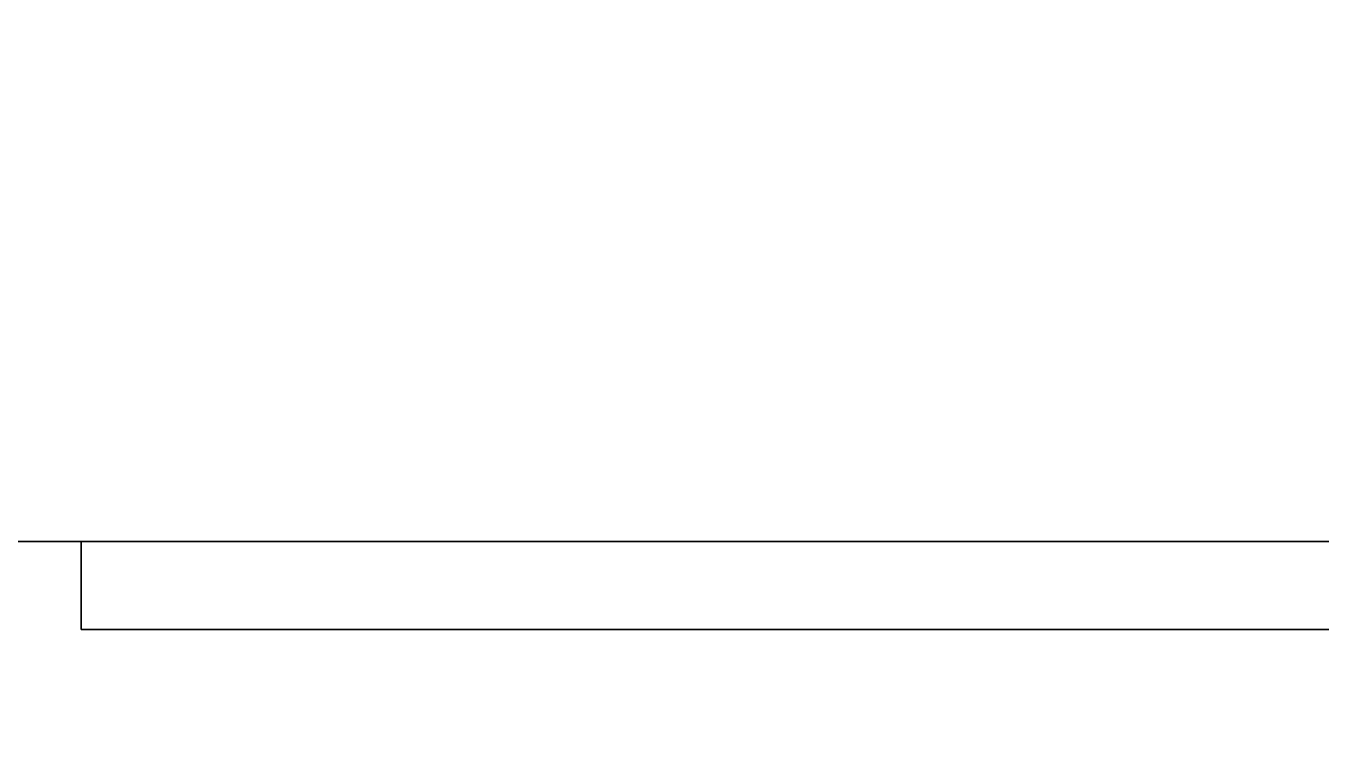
# Model space of a CAD drawing. Extents: x -1 to 1213, y -863 to 1.
# Drawn here: x 939.9 to 963.41, y -684.87 to -671.74 of the extents above; entities that cross this region are included whole.
import ezdxf

# ---------------------------------------------------------------- set-up
doc = ezdxf.new("R2010")
doc.units = 0
for name, color, linetype in [('IQ_200_3D', 1, 'Continuous'), ('IQ_BLACK_3D', 250, 'Continuous'), ('IQ_GRAY_3D', 8, 'Continuous')]:
    doc.layers.add(name, color=color, linetype=linetype)

msp = doc.modelspace()

# ---------------------------------------------------------------- meshes
at = {"layer": 'IQ_200_3D'}
mesh = msp.add_polyface(dxfattribs=at)
corners = [(1199, -698, 204.796), (886, -698, 204.796), (886, -668.163, 204.796), (1199, -668.163, 204.796)]
mesh.append_faces([[corners[k] for k in face] for face in [(0, 1, 2, 3)]])
mesh = msp.add_polyface(dxfattribs=at)
corners = [(1199, -669.763, 640.994), (886, -669.763, 640.994), (886, -681.099, 640.994), (1199, -681.099, 640.994)]
mesh.append_faces([[corners[k] for k in face] for face in [(0, 1, 2, 3)]])
mesh = msp.add_polyface(dxfattribs=at)
corners = [(1199, -681.099, 640.994), (886, -681.099, 640.994), (886, -681.099, 549.796), (1199, -681.099, 549.796)]
mesh.append_faces([[corners[k] for k in face] for face in [(0, 1, 2, 3)]])
mesh = msp.add_polyface(dxfattribs=at)
corners = [(1199, -681.099, 549.796), (886, -681.099, 549.796), (886, -698, 549.796), (1199, -698, 549.796)]
mesh.append_faces([[corners[k] for k in face] for face in [(0, 1, 2, 3)]])
at = {"layer": 'IQ_BLACK_3D'}
mesh = msp.add_polyface(dxfattribs=at)
corners = [(947.901, -682.699, 592.496), (947.59, -682.699, 592.455), (947.301, -682.699, 592.335), (947.052, -682.699, 592.144), (946.861, -682.699, 591.896), (946.742, -682.699, 591.606), (946.701, -682.699, 591.296), (946.742, -682.699, 590.985), (946.861, -682.699, 590.696), (947.052, -682.699, 590.447), (947.301, -682.699, 590.256), (947.59, -682.699, 590.136), (947.901, -682.699, 590.096), (948.211, -682.699, 590.136), (948.501, -682.699, 590.256), (948.749, -682.699, 590.447), (948.94, -682.699, 590.696), (949.06, -682.699, 590.985), (949.101, -682.699, 591.296), (949.06, -682.699, 591.606), (948.94, -682.699, 591.896), (948.749, -682.699, 592.144), (948.501, -682.699, 592.335), (948.211, -682.699, 592.455)]
mesh.append_faces([[corners[k] for k in face] for face in [(22, 19, 20, 21), (17, 15, 16), (4, 1, 2, 3)]], dxfattribs={"vtx0": -1})
mesh.append_faces([[corners[k] for k in face] for face in [(19, 11, 17, 18), (13, 17, 11, 12), (7, 19, 5, 6), (5, 1, 4)]], dxfattribs={"vtx0": -1, "vtx1": -1})
mesh.append_faces([[corners[k] for k in face] for face in [(19, 22, 23, 5), (7, 10, 11, 19)]], dxfattribs={"vtx0": -1, "vtx2": -1, "vtx3": -1})
mesh.append_faces([[corners[k] for k in face] for face in [(8, 9, 10, 7)]], dxfattribs={"vtx2": -1})
mesh.append_faces([[corners[k] for k in face] for face in [(13, 14, 15, 17), (23, 0, 1, 5)]], dxfattribs={"vtx2": -1, "vtx3": -1})
mesh = msp.add_polyface(dxfattribs=at)
corners = [(947.901, -682.699, 587.496), (947.59, -682.699, 587.455), (947.301, -682.699, 587.335), (947.052, -682.699, 587.144), (946.861, -682.699, 586.896), (946.742, -682.699, 586.606), (946.701, -682.699, 586.296), (946.742, -682.699, 585.985), (946.861, -682.699, 585.696), (947.052, -682.699, 585.447), (947.301, -682.699, 585.256), (947.59, -682.699, 585.136), (947.901, -682.699, 585.096), (948.211, -682.699, 585.136), (948.501, -682.699, 585.256), (948.749, -682.699, 585.447), (948.94, -682.699, 585.696), (949.06, -682.699, 585.985), (949.101, -682.699, 586.296), (949.06, -682.699, 586.606), (948.94, -682.699, 586.896), (948.749, -682.699, 587.144), (948.501, -682.699, 587.335), (948.211, -682.699, 587.455)]
mesh.append_faces([[corners[k] for k in face] for face in [(22, 19, 20, 21), (17, 15, 16), (4, 1, 2, 3)]], dxfattribs={"vtx0": -1})
mesh.append_faces([[corners[k] for k in face] for face in [(19, 11, 17, 18), (13, 17, 11, 12), (7, 19, 5, 6), (5, 1, 4)]], dxfattribs={"vtx0": -1, "vtx1": -1})
mesh.append_faces([[corners[k] for k in face] for face in [(19, 22, 23, 5), (7, 10, 11, 19)]], dxfattribs={"vtx0": -1, "vtx2": -1, "vtx3": -1})
mesh.append_faces([[corners[k] for k in face] for face in [(8, 9, 10, 7)]], dxfattribs={"vtx2": -1})
mesh.append_faces([[corners[k] for k in face] for face in [(13, 14, 15, 17), (23, 0, 1, 5)]], dxfattribs={"vtx2": -1, "vtx3": -1})
mesh = msp.add_polyface(dxfattribs=at)
corners = [(947.901, -682.699, 582.496), (947.59, -682.699, 582.455), (947.301, -682.699, 582.335), (947.052, -682.699, 582.144), (946.861, -682.699, 581.896), (946.742, -682.699, 581.606), (946.701, -682.699, 581.296), (946.742, -682.699, 580.985), (946.861, -682.699, 580.696), (947.052, -682.699, 580.447), (947.301, -682.699, 580.256), (947.59, -682.699, 580.136), (947.901, -682.699, 580.096), (948.211, -682.699, 580.136), (948.501, -682.699, 580.256), (948.749, -682.699, 580.447), (948.94, -682.699, 580.696), (949.06, -682.699, 580.985), (949.101, -682.699, 581.296), (949.06, -682.699, 581.606), (948.94, -682.699, 581.896), (948.749, -682.699, 582.144), (948.501, -682.699, 582.335), (948.211, -682.699, 582.455)]
mesh.append_faces([[corners[k] for k in face] for face in [(22, 19, 20, 21), (17, 15, 16), (4, 1, 2, 3)]], dxfattribs={"vtx0": -1})
mesh.append_faces([[corners[k] for k in face] for face in [(19, 11, 17, 18), (13, 17, 11, 12), (7, 19, 5, 6), (5, 1, 4)]], dxfattribs={"vtx0": -1, "vtx1": -1})
mesh.append_faces([[corners[k] for k in face] for face in [(19, 22, 23, 5), (7, 10, 11, 19)]], dxfattribs={"vtx0": -1, "vtx2": -1, "vtx3": -1})
mesh.append_faces([[corners[k] for k in face] for face in [(8, 9, 10, 7)]], dxfattribs={"vtx2": -1})
mesh.append_faces([[corners[k] for k in face] for face in [(13, 14, 15, 17), (23, 0, 1, 5)]], dxfattribs={"vtx2": -1, "vtx3": -1})
mesh = msp.add_polyface(dxfattribs=at)
corners = [(950.901, -682.699, 593.796), (950.901, -682.699, 578.796), (1000.901, -682.699, 578.796), (1000.901, -682.699, 593.796)]
mesh.append_faces([[corners[k] for k in face] for face in [(0, 1, 2, 3)]])
mesh = msp.add_polyface(dxfattribs=at)
corners = [(950.901, -682.699, 571.843), (961.901, -682.699, 571.843), (961.901, -682.699, 576.843), (950.901, -682.699, 576.843)]
mesh.append_faces([[corners[k] for k in face] for face in [(0, 1, 2, 3)]])
at = {"layer": 'IQ_GRAY_3D'}
mesh = msp.add_polyface(dxfattribs=at)
corners = [(1010.901, -681.099, 569.795), (940.901, -681.099, 569.795), (940.901, -681.099, 598.796), (1010.901, -681.099, 598.796)]
mesh.append_faces([[corners[k] for k in face] for face in [(0, 1, 2, 3)]])
mesh = msp.add_polyface(dxfattribs=at)
corners = [(1010.901, -682.699, 598.796), (1010.901, -681.099, 598.796), (940.901, -681.099, 598.796), (940.901, -682.699, 598.796)]
mesh.append_faces([[corners[k] for k in face] for face in [(0, 1, 2, 3)]])
mesh = msp.add_polyface(dxfattribs=at)
corners = [(940.901, -682.699, 598.796), (940.901, -681.099, 598.796), (940.901, -681.099, 569.795), (940.901, -682.699, 569.795)]
mesh.append_faces([[corners[k] for k in face] for face in [(0, 1, 2, 3)]])
mesh = msp.add_polyface(dxfattribs=at)
corners = [(940.901, -682.699, 569.795), (940.901, -681.099, 569.795), (1010.901, -681.099, 569.795), (1010.901, -682.699, 569.795)]
mesh.append_faces([[corners[k] for k in face] for face in [(0, 1, 2, 3)]])
mesh = msp.add_polyface(dxfattribs=at)
corners = [(1010.901, -682.699, 598.796), (940.901, -682.699, 598.796), (940.901, -682.699, 569.795), (1010.901, -682.699, 569.795), (1000.901, -682.699, 593.796), (1000.901, -682.699, 578.796), (950.901, -682.699, 578.796), (950.901, -682.699, 593.796), (1003.901, -682.699, 587.496), (1004.211, -682.699, 587.455), (1004.501, -682.699, 587.335), (1004.749, -682.699, 587.144), (1004.94, -682.699, 586.896), (1005.06, -682.699, 586.606), (1005.101, -682.699, 586.296), (1005.06, -682.699, 585.985), (1004.94, -682.699, 585.696), (1004.749, -682.699, 585.447), (1004.501, -682.699, 585.256), (1004.211, -682.699, 585.136), (1003.901, -682.699, 585.096), (1003.59, -682.699, 585.136), (1003.301, -682.699, 585.256), (1003.052, -682.699, 585.447), (1002.861, -682.699, 585.696), (1002.742, -682.699, 585.985), (1002.701, -682.699, 586.296), (1002.742, -682.699, 586.606), (1002.861, -682.699, 586.896), (1003.052, -682.699, 587.144), (1003.301, -682.699, 587.335), (1003.59, -682.699, 587.455), (1003.901, -682.699, 592.496), (1004.211, -682.699, 592.455), (1004.501, -682.699, 592.335), (1004.749, -682.699, 592.144), (1004.94, -682.699, 591.896), (1005.06, -682.699, 591.606), (1005.101, -682.699, 591.296), (1005.06, -682.699, 590.985), (1004.94, -682.699, 590.696), (1004.749, -682.699, 590.447), (1004.501, -682.699, 590.256), (1004.211, -682.699, 590.136), (1003.901, -682.699, 590.096), (1003.59, -682.699, 590.136), (1003.301, -682.699, 590.256), (1003.052, -682.699, 590.447), (1002.861, -682.699, 590.696), (1002.742, -682.699, 590.985), (1002.701, -682.699, 591.296), (1002.742, -682.699, 591.606), (1002.861, -682.699, 591.896), (1003.052, -682.699, 592.144), (1003.301, -682.699, 592.335), (1003.59, -682.699, 592.455), (1003.901, -682.699, 582.496), (1004.211, -682.699, 582.455), (1004.501, -682.699, 582.335), (1004.749, -682.699, 582.144), (1004.94, -682.699, 581.896), (1005.06, -682.699, 581.606), (1005.101, -682.699, 581.296), (1005.06, -682.699, 580.985), (1004.94, -682.699, 580.696), (1004.749, -682.699, 580.447), (1004.501, -682.699, 580.256), (1004.211, -682.699, 580.136), (1003.901, -682.699, 580.096), (1003.59, -682.699, 580.136), (1003.301, -682.699, 580.256), (1003.052, -682.699, 580.447), (1002.861, -682.699, 580.696), (1002.742, -682.699, 580.985), (1002.701, -682.699, 581.296), (1002.742, -682.699, 581.606), (1002.861, -682.699, 581.896), (1003.052, -682.699, 582.144), (1003.301, -682.699, 582.335), (1003.59, -682.699, 582.455), (947.901, -682.699, 592.496), (948.211, -682.699, 592.455), (948.501, -682.699, 592.335), (948.749, -682.699, 592.144), (948.94, -682.699, 591.896), (949.06, -682.699, 591.606), (949.101, -682.699, 591.296), (949.06, -682.699, 590.985), (948.94, -682.699, 590.696), (948.749, -682.699, 590.447), (948.501, -682.699, 590.256), (948.211, -682.699, 590.136), (947.901, -682.699, 590.096), (947.59, -682.699, 590.136), (947.301, -682.699, 590.256), (947.052, -682.699, 590.447), (946.861, -682.699, 590.696), (946.742, -682.699, 590.985), (946.701, -682.699, 591.296), (946.742, -682.699, 591.606), (946.861, -682.699, 591.896), (947.052, -682.699, 592.144), (947.301, -682.699, 592.335), (947.59, -682.699, 592.455), (947.901, -682.699, 587.496), (948.211, -682.699, 587.455), (948.501, -682.699, 587.335), (948.749, -682.699, 587.144), (948.94, -682.699, 586.896), (949.06, -682.699, 586.606), (949.101, -682.699, 586.296), (949.06, -682.699, 585.985), (948.94, -682.699, 585.696), (948.749, -682.699, 585.447), (948.501, -682.699, 585.256), (948.211, -682.699, 585.136), (947.901, -682.699, 585.096), (947.59, -682.699, 585.136), (947.301, -682.699, 585.256), (947.052, -682.699, 585.447), (946.861, -682.699, 585.696), (946.742, -682.699, 585.985), (946.701, -682.699, 586.296), (946.742, -682.699, 586.606), (946.861, -682.699, 586.896), (947.052, -682.699, 587.144), (947.301, -682.699, 587.335), (947.59, -682.699, 587.455), (947.901, -682.699, 582.496), (948.211, -682.699, 582.455), (948.501, -682.699, 582.335), (948.749, -682.699, 582.144), (948.94, -682.699, 581.896), (949.06, -682.699, 581.606), (949.101, -682.699, 581.296), (949.06, -682.699, 580.985), (948.94, -682.699, 580.696), (948.749, -682.699, 580.447), (948.501, -682.699, 580.256), (948.211, -682.699, 580.136), (947.901, -682.699, 580.096), (947.59, -682.699, 580.136), (947.301, -682.699, 580.256), (947.052, -682.699, 580.447), (946.861, -682.699, 580.696), (946.742, -682.699, 580.985), (946.701, -682.699, 581.296), (946.742, -682.699, 581.606), (946.861, -682.699, 581.896), (947.052, -682.699, 582.144), (947.301, -682.699, 582.335), (947.59, -682.699, 582.455), (950.901, -682.699, 576.843), (961.901, -682.699, 576.843), (961.901, -682.699, 571.843), (950.901, -682.699, 571.843), (974.901, -682.699, 576.843), (974.901, -682.699, 571.843), (963.901, -682.699, 571.843), (963.901, -682.699, 576.843), (987.901, -682.699, 576.843), (987.901, -682.699, 571.843), (976.901, -682.699, 571.843), (976.901, -682.699, 576.843), (1000.901, -682.699, 576.843), (1000.901, -682.699, 571.843), (989.901, -682.699, 571.843), (989.901, -682.699, 576.843)]
mesh.append_faces([[corners[k] for k in face] for face in [(36, 0, 35), (41, 12, 40), (54, 4, 53), (51, 4, 50), (63, 3, 62), (17, 59, 16), (77, 23, 76), (72, 5, 71), (85, 7, 84), (109, 87, 108), (103, 1, 102), (100, 1, 99), (118, 151, 117), (141, 152, 140), (142, 2, 141), (144, 2, 143), (140, 152, 139)]], dxfattribs={"vtx0": -1, "vtx1": -1})
mesh.append_faces([[corners[k] for k in face] for face in [(62, 3, 14), (3, 162, 157, 2), (87, 109, 7, 86), (139, 152, 6, 138), (2, 146, 122)]], dxfattribs={"vtx0": -1, "vtx1": -1, "vtx2": -1})
mesh.append_faces([[corners[k] for k in face] for face in [(0, 36, 37), (13, 39, 40, 12), (14, 3, 0, 13), (60, 15, 16, 59), (4, 51, 52), (31, 45, 46, 30), (8, 44, 45, 31), (44, 8, 9), (30, 46, 47, 29), (49, 27, 28), (20, 79, 56, 19), (79, 20, 21, 78), (19, 56, 57), (3, 63, 64), (3, 64, 65), (24, 75, 76, 23), (5, 74, 75), (167, 160, 161, 166), (78, 21, 22), (110, 6, 7, 109), (7, 85, 86), (108, 87, 88, 107), (107, 88, 89, 106), (106, 89, 90), (1, 100, 101), (124, 95, 96, 123), (147, 121, 122, 146), (6, 133, 134), (131, 113, 114, 130), (6, 137, 138), (6, 136, 137), (130, 114, 115, 129), (133, 111, 112), (116, 128, 129, 115), (128, 116, 117, 151), (2, 145, 146)]], dxfattribs={"vtx0": -1, "vtx2": -1})
mesh.append_faces([[corners[k] for k in face] for face in [(0, 38, 39, 13), (164, 68, 69, 5), (75, 24, 25, 5), (6, 110, 111, 133), (123, 96, 97, 1), (6, 159, 156, 163), (2, 157, 158, 154), (6, 152, 153, 159), (2, 155, 152, 141)]], dxfattribs={"vtx0": -1, "vtx2": -1, "vtx3": -1})
mesh.append_faces([[corners[k] for k in face] for face in [(37, 38, 0), (34, 35, 0), (33, 34, 0), (54, 55, 4), (52, 53, 4), (55, 32, 4), (47, 48, 29), (65, 66, 3), (66, 67, 3), (60, 61, 15), (73, 74, 5), (72, 73, 5), (70, 71, 5), (164, 165, 3), (69, 70, 5), (25, 26, 5), (165, 166, 3), (81, 82, 7), (83, 84, 7), (82, 83, 7), (103, 80, 1), (101, 102, 1), (98, 99, 1), (97, 98, 1), (124, 125, 95), (134, 135, 6), (131, 132, 113), (135, 136, 6), (154, 155, 2), (142, 143, 2), (144, 145, 2), (147, 148, 121)]], dxfattribs={"vtx1": -1, "vtx2": -1})
mesh.append_faces([[corners[k] for k in face] for face in [(32, 33, 0, 4), (49, 50, 4, 27), (67, 68, 164, 3), (167, 164, 5, 160), (161, 162, 3, 166), (80, 81, 7, 1)]], dxfattribs={"vtx1": -1, "vtx2": -1, "vtx3": -1})
mesh.append_faces([[corners[k] for k in face] for face in [(14, 15, 61, 62), (42, 43, 10, 11), (41, 42, 11, 12), (9, 10, 43, 44), (48, 49, 28, 29), (26, 27, 4, 5), (7, 4, 0, 1), (17, 18, 58, 59), (57, 58, 18, 19), (22, 23, 77, 78), (162, 163, 156, 157), (163, 160, 5, 6), (91, 92, 104, 105), (90, 91, 105, 106), (127, 104, 92, 93), (93, 94, 126, 127), (125, 126, 94, 95), (120, 121, 148, 149), (122, 123, 1, 2), (132, 133, 112, 113), (158, 159, 153, 154), (118, 119, 150, 151), (149, 150, 119, 120)]], dxfattribs={"vtx1": -1, "vtx3": -1})

doc.saveas('drawing.dxf')
